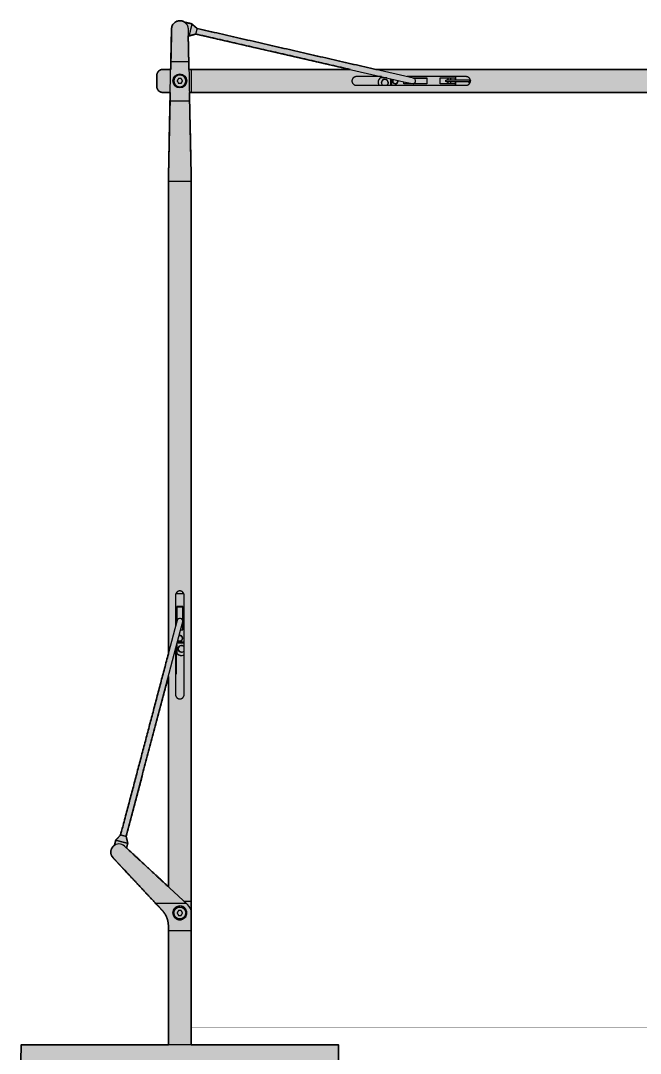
# Model space of a CAD drawing. Header units: millimetres. Extents: x -80 to 726, y 66 to 883.
# Drawn here: x 77 to 401, y 343 to 883 of the extents above; entities that cross this region are included whole.
import ezdxf

# ---------------------------------------------------------------- set-up
doc = ezdxf.new("R2010")
doc.units = ezdxf.units.MM
doc.layers.add('Blocks', color=7, linetype='Continuous')
doc.layers.add('Blocks$Fill', color=7, linetype='Continuous', true_color=0xffffff)
doc.layers.add('Blocks$Inner', color=7, linetype='Continuous', lineweight=25, true_color=0x007f00)
doc.layers.add('Blocks$Outline', color=7, linetype='Continuous', lineweight=35, true_color=0xff3f3f)

# ---------------------------------------------------------------- blocks, each defined once
blk = doc.blocks.new('Kelvin LED Table Lamp Side')
at = {"layer": 'Blocks$Fill'}
h = blk.add_hatch(color=256, dxfattribs=at)
h.paths.add_polyline_path([(242.76, 554.99), (242.69, 555.03), (242.62, 555.08), (242.55, 555.13), (242.47, 555.17), (242.4, 555.21), (242.32, 555.25), (242.25, 555.29), (242.17, 555.33), (242.09, 555.37), (242.02, 555.4), (241.94, 555.43), (241.86, 555.46), (241.78, 555.49), (241.71, 555.52), (241.63, 555.55), (241.55, 555.57), (241.47, 555.59), (241.39, 555.61), (241.31, 555.63), (241.24, 555.65), (241.16, 555.67), (241.08, 555.68), (241, 555.7), (240.92, 555.71), (240.84, 555.72), (240.77, 555.73), (240.69, 555.74), (240.61, 555.74), (240.54, 555.75), (240.46, 555.75), (240.39, 555.75), (240.31, 555.75), (240.22, 555.75), (240.12, 555.75), (240.03, 555.74), (239.93, 555.74), (239.83, 555.73), (239.73, 555.71), (239.64, 555.7), (239.54, 555.68), (239.44, 555.66), (239.34, 555.64), (239.24, 555.62), (239.14, 555.59), (239.04, 555.56), (238.94, 555.53), (238.85, 555.49), (238.75, 555.46), (238.65, 555.42), (238.55, 555.38), (238.46, 555.33), (238.36, 555.28), (238.26, 555.23), (238.17, 555.18), (238.08, 555.13), (237.99, 555.07), (237.9, 555.01), (237.81, 554.95), (237.72, 554.88), (237.63, 554.82), (237.55, 554.75), (237.46, 554.67), (237.38, 554.6), (237.3, 554.53), (237.23, 554.45), (237.15, 554.37), (237.08, 554.29), (237.01, 554.2), (236.94, 554.12), (236.87, 554.03), (236.81, 553.94), (236.75, 553.85), (236.69, 553.76), (236.63, 553.67), (236.57, 553.58), (236.52, 553.49), (236.47, 553.39), (236.43, 553.29), (236.38, 553.2), (236.34, 553.1), (236.3, 553), (236.26, 552.91), (236.23, 552.81), (236.2, 552.71), (236.17, 552.61), (236.14, 552.51), (236.12, 552.41), (236.1, 552.32), (236.08, 552.22), (236.06, 552.12), (236.05, 552.02), (236.04, 551.93), (236.03, 551.83), (236.02, 551.73), (236.02, 551.64), (236.01, 551.54), (235.64, 534.28), (235.56, 530.21), (231.29, 530.21), (231.22, 530.21), (231.15, 530.21), (231.08, 530.21), (231.02, 530.2), (230.95, 530.19), (230.88, 530.19), (230.81, 530.18), (230.74, 530.16), (230.67, 530.15), (230.6, 530.13), (230.53, 530.12), (230.46, 530.1), (230.39, 530.08), (230.32, 530.06), (230.26, 530.03), (230.19, 530), (230.12, 529.98), (230.05, 529.95), (229.98, 529.91), (229.91, 529.88), (229.85, 529.85), (229.78, 529.81), (229.72, 529.77), (229.65, 529.73), (229.59, 529.69), (229.53, 529.64), (229.46, 529.6), (229.4, 529.55), (229.34, 529.5), (229.29, 529.45), (229.23, 529.4), (229.17, 529.34), (229.12, 529.29), (229.07, 529.23), (229.02, 529.17), (228.97, 529.12), (228.92, 529.06), (228.87, 528.99), (228.83, 528.93), (228.78, 528.87), (228.74, 528.8), (228.7, 528.74), (228.67, 528.67), (228.63, 528.61), (228.59, 528.54), (228.56, 528.47), (228.53, 528.4), (228.5, 528.34), (228.48, 528.27), (228.45, 528.2), (228.43, 528.13), (228.41, 528.06), (228.39, 527.99), (228.37, 527.92), (228.35, 527.85), (228.34, 527.78), (228.33, 527.71), (228.32, 527.64), (228.31, 527.58), (228.3, 527.51), (228.29, 527.44), (228.29, 527.37), (228.29, 527.31), (228.29, 527.24), (228.26, 524.21), (228.29, 521.19), (228.29, 521.13), (228.29, 521.07), (228.29, 521), (228.3, 520.94), (228.3, 520.88), (228.31, 520.82), (228.32, 520.76), (228.33, 520.7), (228.34, 520.63), (228.35, 520.57), (228.37, 520.51), (228.39, 520.45), (228.4, 520.38), (228.42, 520.32), (228.44, 520.26), (228.46, 520.2), (228.49, 520.13), (228.51, 520.07), (228.54, 520.01), (228.56, 519.95), (228.59, 519.89), (228.62, 519.83), (228.65, 519.77), (228.69, 519.71), (228.72, 519.66), (228.76, 519.6), (228.79, 519.54), (228.83, 519.49), (228.87, 519.43), (228.91, 519.38), (228.96, 519.32), (229, 519.27), (229.04, 519.22), (229.09, 519.17), (229.14, 519.12), (229.18, 519.07), (229.23, 519.02), (229.28, 518.98), (229.33, 518.93), (229.39, 518.89), (229.44, 518.85), (229.49, 518.81), (229.55, 518.77), (229.6, 518.73), (229.66, 518.69), (229.71, 518.66), (229.77, 518.62), (229.83, 518.59), (229.88, 518.56), (229.94, 518.53), (230, 518.5), (230.06, 518.47), (230.12, 518.45), (230.18, 518.42), (230.24, 518.4), (230.3, 518.38), (230.36, 518.36), (230.42, 518.34), (230.48, 518.32), (230.54, 518.31), (230.6, 518.29), (230.66, 518.28), (230.72, 518.27), (230.78, 518.26), (230.84, 518.25), (230.9, 518.24), (230.97, 518.23), (231.03, 518.22), (231.09, 518.22), (231.16, 518.22), (231.22, 518.21), (231.29, 518.21), (235.3, 518.21), (234.77, 493.41), (234.55, 483.03), (234.31, 471.75), (234.31, 471.75), (234.31, 224.33), (209.34, 129.6), (207.14, 127.23), (207.09, 127.16), (207.03, 127.09), (207.01, 127.06), (206.98, 127.03), (206.96, 127), (206.94, 126.97), (206.92, 126.94), (206.9, 126.91), (206.88, 126.88), (206.87, 126.84), (206.85, 126.81), (206.83, 126.77), (206.81, 126.74), (206.79, 126.7), (206.78, 126.67), (206.76, 126.63), (206.75, 126.59), (206.73, 126.56), (206.72, 126.51), (206.7, 126.46), (206.69, 126.42), (206.67, 126.37), (206.07, 124.07), (205.98, 124.01), (205.9, 123.95), (205.82, 123.89), (205.74, 123.83), (205.67, 123.76), (205.59, 123.7), (205.52, 123.63), (205.45, 123.56), (205.39, 123.5), (205.32, 123.43), (205.26, 123.36), (205.2, 123.29), (205.15, 123.22), (205.09, 123.15), (205.04, 123.08), (204.98, 123), (204.93, 122.93), (204.88, 122.85), (204.83, 122.77), (204.78, 122.69), (204.73, 122.61), (204.69, 122.53), (204.64, 122.44), (204.6, 122.35), (204.56, 122.27), (204.52, 122.18), (204.49, 122.08), (204.45, 121.99), (204.42, 121.9), (204.39, 121.81), (204.36, 121.71), (204.33, 121.61), (204.31, 121.52), (204.29, 121.42), (204.27, 121.32), (204.25, 121.22), (204.23, 121.12), (204.22, 121.02), (204.21, 120.92), (204.2, 120.82), (204.2, 120.72), (204.19, 120.61), (204.19, 120.51), (204.19, 120.41), (204.2, 120.31), (204.2, 120.21), (204.21, 120.1), (204.22, 120), (204.24, 119.9), (204.25, 119.8), (204.27, 119.7), (204.29, 119.6), (204.31, 119.5), (204.34, 119.41), (204.37, 119.31), (204.39, 119.21), (204.43, 119.12), (204.46, 119.02), (204.5, 118.93), (204.53, 118.84), (204.57, 118.75), (204.61, 118.66), (204.66, 118.57), (204.7, 118.49), (204.75, 118.4), (204.8, 118.32), (204.85, 118.24), (204.9, 118.16), (204.95, 118.08), (205, 118.01), (205.06, 117.93), (205.11, 117.86), (205.17, 117.79), (205.23, 117.72), (205.29, 117.65), (205.35, 117.58), (227.68, 93.7), (228.05, 93.3), (231.08, 90.07), (231.26, 89.86), (231.45, 89.65), (231.62, 89.44), (231.8, 89.22), (231.97, 89), (232.13, 88.77), (232.29, 88.54), (232.44, 88.3), (232.59, 88.06), (232.74, 87.82), (232.87, 87.57), (233.01, 87.31), (233.13, 87.06), (233.25, 86.8), (233.37, 86.54), (233.47, 86.28), (233.58, 86.01), (233.67, 85.74), (233.76, 85.47), (233.84, 85.2), (233.92, 84.92), (233.99, 84.65), (234.05, 84.37), (234.1, 84.09), (234.15, 83.81), (234.2, 83.54), (234.23, 83.26), (234.26, 82.98), (234.28, 82.7), (234.3, 82.42), (234.31, 82.15), (234.31, 81.87), (234.31, 80.49), (234.31, 19.7), (157.31, 19.7), (157.03, 2.7), (157.07, 2.7), (160.31, 2.7), (160.31, 0.5), (160.31, 0), (168.31, 0), (320.31, 0), (320.31, 0.5), (320.3, 2.7), (320.61, 2.7), (323.58, 2.7), (323.31, 19.7), (246.31, 19.7), (246.31, 41.07), (246.31, 79.43), (246.31, 88.68), (246.31, 88.76), (246.31, 94.75), (246.31, 471.75), (246.07, 483.03), (245.85, 493.41), (245.32, 518.21), (661.44, 518.21), (661.52, 518.21), (671.32, 518.21), (671.39, 518.21), (671.42, 518.21), (672.73, 518.2), (674.05, 518.16), (675.37, 518.09), (676.68, 518), (679.31, 517.75), (683.42, 517.25), (683.56, 517.23), (683.7, 517.21), (683.83, 517.18), (683.97, 517.15), (684.03, 517.14), (684.09, 517.12), (684.15, 517.1), (684.22, 517.08), (684.26, 517.07), (684.29, 517.06), (684.31, 517.05), (684.33, 517.04), (684.34, 517.04), (684.36, 517.03), (684.37, 517.02), (684.38, 517.02), (684.39, 517.02), (684.39, 517.01), (684.4, 517.01), (684.4, 517.01), (684.41, 517), (684.41, 517), (684.41, 517), (684.41, 517), (684.41, 517), (684.41, 517), (684.42, 516.99), (684.42, 516.99), (684.42, 516.99), (684.42, 516.99), (684.42, 516.99), (684.42, 516.99), (684.42, 516.99), (684.42, 516.99), (684.42, 516.99), (684.42, 516.99), (684.42, 516.99), (684.42, 516.98), (684.42, 516.98), (684.42, 516.98), (684.42, 516.98), (684.43, 516.98), (684.43, 516.98), (684.43, 516.98), (684.43, 516.98), (684.43, 516.98), (684.43, 516.98), (684.43, 516.98), (684.43, 516.98), (684.43, 516.98), (684.43, 516.98), (684.43, 516.98), (684.43, 516.98), (684.43, 516.98), (684.43, 516.98), (684.43, 516.98), (684.43, 516.98), (684.43, 516.98), (684.43, 516.98), (684.43, 516.98), (684.43, 516.9), (687.41, 516.45), (690.41, 516.07), (691.91, 515.92), (693.41, 515.82), (694.91, 515.75), (696.42, 515.73), (697.89, 515.73), (697.91, 517.21), (698.27, 517.21), (698.27, 515.72), (699.77, 515.72), (705.12, 515.71), (795.27, 515.71), (805.37, 515.71), (805.33, 522.29), (805.26, 528.87), (805.25, 529.02), (805.18, 529.16), (805.08, 529.26), (804.95, 529.34), (804.72, 529.43), (802.64, 530.2), (801.83, 530.47), (800.25, 530.96), (799.43, 531.17), (797.84, 531.55), (796.67, 531.77), (795.85, 531.92), (795.02, 532.05), (793.01, 532.3), (792.18, 532.37), (788.16, 532.63), (787.77, 532.64), (787.32, 532.66), (774.48, 532.83), (715.27, 532.71), (699.77, 532.71), (698.27, 532.71), (698.27, 531.21), (697.91, 531.21), (697.89, 532.7), (696.42, 532.7), (694.91, 532.68), (693.41, 532.61), (691.91, 532.5), (690.41, 532.36), (687.41, 531.98), (684.43, 531.53), (684.43, 531.45), (684.43, 531.45), (684.43, 531.45), (684.43, 531.45), (684.43, 531.45), (684.43, 531.45), (684.43, 531.45), (684.43, 531.45), (684.43, 531.45), (684.43, 531.45), (684.43, 531.45), (684.43, 531.45), (684.43, 531.45), (684.43, 531.45), (684.43, 531.45), (684.43, 531.45), (684.43, 531.45), (684.43, 531.45), (684.43, 531.44), (684.43, 531.44), (684.42, 531.44), (684.42, 531.44), (684.42, 531.44), (684.42, 531.44), (684.42, 531.44), (684.42, 531.44), (684.42, 531.44), (684.42, 531.44), (684.42, 531.44), (684.42, 531.44), (684.42, 531.44), (684.42, 531.44), (684.42, 531.44), (684.42, 531.43), (684.42, 531.43), (684.41, 531.43), (684.41, 531.43), (684.41, 531.43), (684.41, 531.43), (684.41, 531.43), (684.41, 531.42), (684.4, 531.42), (684.4, 531.42), (684.39, 531.41), (684.39, 531.41), (684.38, 531.41), (684.37, 531.4), (684.36, 531.4), (684.34, 531.39), (684.33, 531.38), (684.31, 531.37), (684.29, 531.37), (684.26, 531.36), (684.22, 531.34), (684.15, 531.32), (684.09, 531.3), (684.03, 531.29), (683.97, 531.27), (683.83, 531.24), (683.7, 531.22), (683.56, 531.19), (683.42, 531.18), (681.93, 530.98), (679.31, 530.68), (676.68, 530.43), (675.37, 530.34), (674.05, 530.27), (672.73, 530.23), (671.42, 530.21), (671.39, 530.21), (671.32, 530.21), (661.52, 530.21), (661.44, 530.21), (646.42, 530.21), (342.92, 530.21), (249.42, 551.66), (248.2, 552.71), (246.97, 553.78), (246.93, 553.82), (246.88, 553.85), (246.83, 553.89), (246.78, 553.92), (246.73, 553.96), (246.68, 553.99), (246.63, 554.02), (246.58, 554.04), (246.51, 554.08), (246.44, 554.11), (246.4, 554.13), (246.36, 554.14), (246.32, 554.15), (246.29, 554.17), (246.24, 554.18), (246.19, 554.2), (246.15, 554.21), (246.1, 554.22)], flags=0)
h.paths.add_polyline_path([(245.07, 530.21), (244.69, 547.88), (244.73, 547.87), (244.76, 547.86), (244.84, 547.85), (244.88, 547.84), (244.92, 547.84), (244.96, 547.84), (245, 547.83), (245.04, 547.83), (245.08, 547.83), (245.12, 547.83), (245.16, 547.83), (245.21, 547.83), (245.27, 547.84), (245.33, 547.84), (245.39, 547.85), (245.45, 547.86), (245.51, 547.87), (245.56, 547.89), (245.62, 547.9), (248.75, 548.74), (329.5, 530.21), (246.36, 530.21)], flags=0)
h.paths.add_polyline_path([(212.24, 128.84), (234.31, 212.56), (234.31, 102.43), (212.43, 122.73), (212.96, 124.71), (212.97, 124.76), (212.98, 124.81), (212.99, 124.85), (213, 124.9), (213, 124.94), (213.01, 124.98), (213.01, 125.02), (213.02, 125.06), (213.02, 125.14), (213.03, 125.22), (213.02, 125.28), (213.02, 125.34), (213.02, 125.4), (213.01, 125.46), (213.01, 125.51), (213, 125.57), (212.99, 125.63), (212.97, 125.69)], flags=0)
at = {"layer": 'Blocks$Inner'}
for p, q in [((234.77, 493.41), (236.01, 551.54)), ((246.97, 553.78), (249.41, 551.64)), ((245.63, 547.91), (248.75, 548.77)), ((235.56, 530.21), (231.29, 530.21)), ((240.31, 534.28), (235.64, 534.28)), ((228.29, 527.24), (228.26, 524.21)), ((348.68, 525.81), (345.1, 525.81)), ((350.57, 525.38), (350.57, 521.96)), ((350.61, 525.37), (350.61, 521.96)), ((351.11, 525.26), (351.11, 521.96)), ((362.53, 525.71), (369.55, 525.71)), ((369.55, 525.71), (369.55, 522.71)), ((369.62, 525.79), (369.62, 522.64)), ((376.47, 522.64), (376.47, 525.79)), ((380.55, 525.71), (376.55, 525.71)), ((376.55, 522.71), (376.55, 525.71)), ((380.55, 525.71), (380.55, 524.71)), ((383.28, 524.71), (391.43, 524.71)), ((384.52, 524.71), (384.52, 525.74)), ((384.55, 526.46), (384.55, 524.71)), ((246.36, 518.21), (246.36, 524.23)), ((345.8, 523.31), (345.77, 523.31)), ((349.32, 523.31), (349.3, 523.31)), ((357.52, 522.64), (357.52, 523.78)), ((360.52, 523.1), (360.52, 522.69)), ((369.55, 522.71), (360.55, 522.71)), ((380.55, 522.71), (376.55, 522.71)), ((380.55, 523.72), (380.55, 522.71)), ((391.46, 523.72), (383.3, 523.72)), ((384.55, 523.71), (384.55, 521.96)), ((231.29, 518.21), (235.3, 518.21)), ((245.42, 513.6), (240.31, 513.58)), ((234.31, 471.75), (234.55, 483.03)), ((234.31, 224.33), (234.31, 471.75)), ((238.74, 255.91), (241.89, 255.91)), ((238.81, 255.98), (238.81, 256.68)), ((238.81, 255.98), (241.81, 255.98)), ((241.81, 256.68), (241.81, 255.98)), ((241.89, 249.06), (238.74, 249.06)), ((238.81, 248.98), (241.81, 248.98)), ((238.81, 241.39), (238.81, 248.98)), ((241.81, 248.98), (241.81, 241.77)), ((241.54, 239.96), (241.83, 239.96)), ((241.81, 239.98), (241.83, 239.96)), ((240.74, 236.96), (241.89, 236.96)), ((238.71, 229.25), (238.71, 224.53)), ((238.91, 230.01), (242.56, 230.01)), ((238.92, 230.05), (242.56, 230.05)), ((239.05, 230.55), (242.56, 230.55)), ((241.21, 228.76), (241.21, 228.73)), ((241.21, 225.23), (241.21, 225.2)), ((234.31, 102.43), (234.31, 212.56)), ((212.97, 125.69), (212.2, 128.85)), ((212.96, 124.71), (212.43, 122.73)), ((244.39, 93.08), (211.42, 123.67)), ((205.35, 117.58), (228.05, 93.3)), ((240.31, 93.7), (227.68, 93.7)), ((240.31, 92.3), (240.31, 92.35)), ((234.31, 81.87), (234.31, 80.49)), ((240.31, 85.06), (240.31, 85.1)), ((246.31, 79.43), (240.31, 79.41))]:
    blk.add_line(p, q, dxfattribs=at)
for points in [[(248.75, 548.74), (248.76, 548.77), (248.79, 548.93), (248.8, 548.96), (248.81, 549), (248.82, 549.04), (248.82, 549.07), (248.83, 549.09), (248.83, 549.11), (248.84, 549.13), (248.84, 549.15), (248.85, 549.18), (248.85, 549.2), (248.86, 549.22), (248.86, 549.25), (248.87, 549.27), (248.88, 549.32), (248.89, 549.37), (248.91, 549.43), (248.92, 549.48), (248.93, 549.54), (248.94, 549.6), (248.96, 549.65), (248.99, 549.78), (248.99, 549.8), (249, 549.84), (249.01, 549.86), (249.02, 549.9), (249.02, 549.92), (249.03, 549.96), (249.04, 550.02), (249.06, 550.08), (249.11, 550.32), (249.13, 550.38), (249.14, 550.44), (249.15, 550.48), (249.15, 550.5), (249.16, 550.54), (249.17, 550.56), (249.18, 550.6), (249.18, 550.62), (249.21, 550.75), (249.22, 550.81), (249.24, 550.86), (249.25, 550.92), (249.26, 550.97), (249.27, 551.03), (249.29, 551.08), (249.3, 551.13), (249.3, 551.15), (249.31, 551.18), (249.31, 551.2), (249.32, 551.22), (249.32, 551.25), (249.33, 551.27), (249.33, 551.29), (249.34, 551.31), (249.34, 551.33), (249.35, 551.36), (249.36, 551.4), (249.37, 551.44), (249.37, 551.47), (249.38, 551.51), (249.42, 551.66)], [(362.48, 525.73), (358.1, 526.73), (249.42, 551.66)], [(245.62, 547.9), (248.75, 548.74), (357.43, 523.81), (361.81, 522.8)], [(244.98, 534.28), (245.42, 513.6), (245.85, 493.41), (246.07, 483.03)], [(342.92, 530.21), (646.42, 530.21), (661.44, 530.21)], [(360.52, 522.69), (360.55, 522.71), (360.55, 523.09)], [(661.44, 518.21), (646.42, 518.21), (246.36, 518.21)], [(238.91, 241.77), (237.76, 237.42), (209.34, 129.6)], [(212.24, 128.84), (240.66, 236.66), (241.81, 241.01)], [(241.81, 241), (241.81, 239.98), (241.54, 239.98)], [(238.06, 213.79), (238.51, 213.79), (238.51, 228.49)], [(207.15, 127.23), (209.37, 129.59), (209.34, 129.6)], [(209.38, 129.59), (209.53, 129.55), (209.56, 129.55), (209.59, 129.54), (209.63, 129.53), (209.66, 129.52), (209.68, 129.51), (209.7, 129.51), (209.73, 129.5), (209.75, 129.5), (209.77, 129.49), (209.79, 129.48), (209.82, 129.48), (209.84, 129.47), (209.86, 129.47), (209.91, 129.45), (209.96, 129.44), (210.02, 129.42), (210.07, 129.41), (210.13, 129.4), (210.19, 129.38), (210.24, 129.37), (210.37, 129.33), (210.39, 129.33), (210.43, 129.32), (210.45, 129.31), (210.49, 129.3), (210.51, 129.29), (210.55, 129.28), (210.6, 129.27), (210.67, 129.25), (210.91, 129.19), (210.97, 129.17), (211.02, 129.16), (211.06, 129.15), (211.08, 129.14), (211.12, 129.13), (211.14, 129.13), (211.18, 129.12), (211.2, 129.11), (211.33, 129.08), (211.39, 129.06), (211.44, 129.05), (211.5, 129.03), (211.55, 129.02), (211.61, 129.01), (211.66, 128.99), (211.71, 128.98), (211.73, 128.97), (211.76, 128.97), (211.78, 128.96), (211.8, 128.95), (211.82, 128.95), (211.85, 128.94), (211.87, 128.94), (211.89, 128.93), (211.91, 128.93), (211.94, 128.92), (211.98, 128.91), (212.01, 128.9), (212.04, 128.89), (212.08, 128.88), (212.23, 128.84), (212.97, 125.69)], [(246.31, 19.7), (246.31, 28.91), (246.31, 29.34), (246.31, 29.78), (246.31, 30.22), (246.31, 30.65), (246.31, 31.09), (246.31, 31.52), (246.31, 31.96), (246.31, 32.4), (246.31, 32.62), (246.31, 34.36), (246.31, 35.88), (246.31, 39.99), (246.31, 41.07), (246.31, 88.68)], [(234.31, 79.43), (234.31, 45.39), (234.31, 41.07), (234.31, 39.78), (234.31, 38.05), (234.31, 37.62), (234.31, 37.18), (234.31, 36.75), (234.31, 36.31), (234.31, 34.14), (234.31, 32.4), (234.31, 31.96), (234.31, 31.52), (234.31, 31.09), (234.31, 30.65), (234.31, 30.22), (234.31, 19.7)], [(323.58, 2.7), (323.31, 19.7), (167.31, 19.7), (157.31, 19.7), (157.03, 2.7)]]:
    blk.add_lwpolyline(points, dxfattribs=at)
for centre, radius in [((240.31, 524.21), 3.6), ((240.31, 88.7), 3.1)]:
    blk.add_circle(centre, radius, dxfattribs=at)
at = {"layer": 'Blocks$Inner', "extrusion": (0, 0, -1)}
for centre, radius, start, end in [((-240.31, 551.45), 4.3, 1.225, 89.9962), ((-245.66, 552.26), 2.01, 108.2861, 130.787), ((-347.55, 523.31), 1.78, 360, 180), ((-391.44, 523.32), 1.39, 89.4864, 97.3145), ((-347.55, 523.31), 1.75, 180, 230.4823), ((-357.52, 694.79), 172.15, 269.9758, 270), ((-381.96, 560.86), 38.17, 269.8741, 272.1259), ((-241.21, 226.98), 1.78, 270, 90), ((-241.21, 226.98), 1.75, 90, 140.4823), ((-208.63, 125.85), 2.02, 29.343, 37.7084), ((-208.99, 125.58), 2.47, 37.6422, 41.8887), ((-211.02, 125.23), 2.01, 166.9047, 189.4056), ((-240.31, 88.7), 3.6, 270, 90)]:
    blk.add_arc(centre, radius, start, end, dxfattribs=at)
at = {"layer": 'Blocks$Inner'}
for centre, radius, start, end in [((245.65, 552.25), 2.02, 54.1421, 62.5076), ((245.66, 552.27), 2, 48.7559, 54.2083), ((245.1, 549.84), 2.01, 262.445, 284.9459), ((245.1, 549.85), 2.02, 271.654, 280.2692), ((245.1, 549.83), 2, 280.2071, 285.3903), ((231.29, 527.21), 3, 90.003, 179.497), ((240.31, 524.21), 3.5, 0, 180), ((347.55, 523.31), 3.5, 134.4153, 202.6881), ((347.55, 523.31), 3.47, 133.9728, 202.8688), ((347.55, 523.31), 1.75, 0, 180), ((353.05, 524.21), 1.5, 151.3521, 331.3521), ((353.05, 524.21), 1.36, 151.3521, 331.3521), ((353.05, 524.21), 1.5, 144.1874, 151.3521), ((353.05, 524.21), 1.36, 141.6515, 151.3521), ((353.05, 524.21), 1.36, 331.3521, 12.5073), ((353.05, 524.21), 1.5, 331.3521, 9.9715), ((362.15, 524.26), 1.5, 257.0794, 77.0794), ((381.96, 487.56), 38.17, 89.8741, 92.1259), ((231.29, 521.21), 3, 180.5032, 260.2062), ((240.31, 524.21), 3.5, 180, 0), ((347.55, 523.31), 1.78, 180, 229.4692), ((347.55, 523.31), 1.75, 180, 230.4823), ((347.55, 523.31), 1.78, 310.5308, 0), ((381.24, 4409.1), 3885.38, 269.98394, 269.98971), ((390.94, 520.09), 3.66, 81.2678, 82.0961), ((231.29, 521.21), 3, 260.2176, 270.0023), ((240.36, 241.39), 1.5, 345.2289, 165.2289), ((240.31, 232.48), 1.36, 328.1689, 107.3606), ((240.31, 232.48), 1.5, 328.1689, 104.0352), ((69.74, 236.96), 172.15, 360, 0.0242), ((240.31, 232.48), 1.5, 226.4226, 328.1689), ((240.31, 232.48), 1.36, 223.0972, 328.1689), ((241.21, 226.98), 1.75, 90, 270), ((241.21, 226.98), 1.78, 40.5308, 90), ((241.21, 226.98), 3.47, 223.9728, 292.8688), ((241.21, 226.98), 3.5, 224.4153, 292.6881), ((241.21, 226.98), 1.75, 270, 320.4823), ((241.21, 226.98), 1.78, 270, 319.4692), ((208.49, 120.52), 4.3, 47.1517, 134.9965), ((208.62, 125.86), 2.01, 137.3624, 159.8633), ((212.95, 125.68), 0.027, 34.4947, 21.2579), ((210.51, 125.16), 2.52, 8.3565, 12.3186), ((211, 125.23), 2.02, 359.8034, 8.4187), ((208.49, 120.52), 4.3, 139.8763, 223.0709), ((208.49, 120.52), 4.3, 135.0007, 139.8729), ((240.31, 88.7), 3.5, 0, 180), ((240.31, 88.7), 3.6, 270, 90), ((240.31, 88.68), 6, 0.0003, 47.1478), ((240.31, 88.7), 3.5, 180, 360), ((240.31, 88.71), 3.64, 270.0305, 317.7019)]:
    blk.add_arc(centre, radius, start, end, dxfattribs=at)
for points, weights, degree in [([(240.31, 555.75), (241.67, 555.75), (243.01, 555.24), (244.05, 554.23), (244.58, 552.9), (244.61, 551.54)], [1, 0.885859244376, 0.828788866565, 0.828788866565, 0.885859244376, 1], 5), ([(246.1, 554.22), (246.35, 554.16), (246.58, 554.04)], [1, 0.991763264009, 1], 2), ([(244.69, 547.88), (244.78, 547.86), (244.87, 547.84), (244.97, 547.83), (245.06, 547.83), (245.16, 547.83)], [1, 0.997257765578, 0.995886648367, 0.995886648367, 0.997257765578, 1], 5), ([(379.88, 524.71), (380.15, 524.71), (380.36, 524.71)], [1, 0.999996902271, 1], 2), ([(380.55, 524.71), (380.34, 524.71), (380.13, 524.71)], [1, 0.999999999941, 1], 2), ([(380.36, 524.71), (380.61, 524.71), (380.87, 524.71)], [1, 0.999998929181, 1], 2), ([(380.87, 524.71), (381.03, 524.71), (381.2, 524.71)], [1, 0.999999680913, 1], 2), ([(381.2, 524.71), (381.45, 524.71), (381.7, 524.71)], [1, 0.999999996661, 1], 2), ([(381.7, 524.71), (382.49, 524.71), (383.28, 524.71)], [1, 0.999999077985, 1], 2), ([(380.07, 523.72), (380.01, 523.72), (379.94, 523.72)], [1, 0.999996671759, 1], 2), ([(380.42, 523.72), (380.25, 523.72), (380.07, 523.72)], [1, 0.999999883011, 1], 2), ([(380.97, 523.72), (380.7, 523.72), (380.42, 523.72)], [1, 0.999999060411, 1], 2), ([(381.79, 523.72), (381.38, 523.72), (380.97, 523.72)], [1, 0.999999560256, 1], 2), ([(391.61, 523.66), (391.59, 523.67), (391.58, 523.69), (391.5, 523.71)], [1, 0.983267140643, 0.983267140643, 1], 3), ([(206.67, 126.37), (206.74, 126.62), (206.87, 126.84)], [1, 0.991763264009, 1], 2), ([(213.02, 125.22), (213.02, 125.12), (213.02, 125.01), (213, 124.91), (212.98, 124.81), (212.96, 124.71)], [1, 0.996705305596, 0.995057958394, 0.995057958393, 0.996705305596, 1], 5), ([(231.08, 90.07), (232.32, 88.74), (233.3, 87.2), (233.97, 85.48), (234.31, 83.68), (234.31, 81.87)], [1, 0.972074134873, 0.95811120231, 0.95811120231, 0.972074134873, 1], 5)]:
    blk.add_rational_spline(points, weights, degree=degree, dxfattribs=at)
for points, degree in [([(242.76, 554.99), (244.43, 554.6), (246.1, 554.22)], 2), ([(244.61, 551.54), (244.68, 548.09), (244.76, 544.64), (244.83, 541.19), (244.9, 537.74), (244.98, 534.28)], 5), ([(246.58, 554.04), (246.29, 552.8), (246.01, 551.56), (245.72, 550.32), (245.44, 549.08), (245.16, 547.83)], 5), ([(249.42, 551.66), (248.2, 552.72), (246.98, 553.77)], 2), ([(244.98, 534.28), (244.04, 534.28), (243.11, 534.28), (242.18, 534.28), (241.24, 534.28), (240.31, 534.28)], 5), ([(245.07, 530.21), (245.31, 530.21), (245.56, 530.21), (245.81, 530.21), (246.06, 530.21), (246.36, 530.21)], 5), ([(246.36, 524.23), (246.36, 527.22), (246.36, 530.21)], 2), ([(246.36, 530.21), (287.93, 530.21), (329.5, 530.21)], 2), ([(239.59, 525.46), (239.23, 524.84), (238.87, 524.21)], 2), ([(241.03, 525.46), (240.31, 525.46), (239.59, 525.46)], 2), ([(241.75, 524.21), (241.39, 524.84), (241.03, 525.46)], 2), ([(345.85, 526.46), (339.23, 526.46), (332.61, 526.46)], 2), ([(390.11, 526.46), (374.69, 526.46), (359.26, 526.46)], 2), ([(362.21, 525.79), (365.92, 525.79), (369.62, 525.79)], 2), ([(369.55, 525.71), (369.58, 525.75), (369.62, 525.79)], 2), ([(376.55, 525.71), (376.53, 525.73), (376.52, 525.74), (376.5, 525.76), (376.49, 525.77), (376.47, 525.79)], 5), ([(376.47, 525.79), (378.07, 525.79), (379.67, 525.79), (381.27, 525.79), (382.87, 525.79), (384.47, 525.79)], 5), ([(384.52, 525.74), (383.28, 525.74), (382.05, 525.74)], 2), ([(382.05, 524.71), (382.05, 525.22), (382.05, 525.74)], 2), ([(384.47, 526.46), (384.47, 526.29), (384.47, 526.13), (384.47, 525.96), (384.47, 525.79)], 4), ([(384.47, 525.79), (384.48, 525.78), (384.5, 525.76), (384.51, 525.75), (384.52, 525.74)], 4), ([(228.26, 524.21), (228.26, 523.61), (228.27, 523), (228.27, 522.4), (228.28, 521.79), (228.29, 521.19)], 5), ([(238.87, 524.21), (239.23, 523.59), (239.59, 522.96)], 2), ([(239.59, 522.96), (240.31, 522.96), (241.03, 522.96)], 2), ([(241.03, 522.96), (241.39, 523.59), (241.75, 524.21)], 2), ([(332.61, 521.96), (361.36, 521.96), (390.11, 521.96)], 2), ([(369.62, 522.64), (363.61, 522.64), (357.6, 522.64)], 2), ([(360.52, 522.69), (360.51, 522.68), (360.22, 522.66), (359.65, 522.65), (358.9, 522.64), (358.1, 522.64)], 5), ([(369.55, 522.71), (369.58, 522.68), (369.62, 522.64)], 2), ([(376.55, 522.71), (376.53, 522.7), (376.52, 522.68), (376.5, 522.67), (376.49, 522.65), (376.47, 522.64)], 5), ([(384.47, 522.64), (382.87, 522.64), (381.27, 522.64), (379.67, 522.64), (378.07, 522.64), (376.47, 522.64)], 5), ([(382.05, 522.69), (382.05, 523.2), (382.05, 523.72)], 2), ([(384.52, 522.69), (383.28, 522.69), (382.05, 522.69)], 2), ([(384.47, 522.64), (384.48, 522.65), (384.5, 522.66), (384.51, 522.67), (384.52, 522.69)], 4), ([(384.47, 521.96), (384.47, 522.13), (384.47, 522.3), (384.47, 522.47), (384.47, 522.64)], 4), ([(384.52, 522.69), (384.52, 523.2), (384.52, 523.71)], 2), ([(240.31, 513.58), (239.29, 513.58), (238.27, 513.59), (237.25, 513.59), (236.23, 513.6), (235.2, 513.6)], 5), ([(246.36, 518.21), (246.11, 518.21), (245.92, 518.21), (245.72, 518.21), (245.52, 518.21), (245.32, 518.21)], 5), ([(234.55, 483.03), (234.63, 486.49), (234.7, 489.95), (234.77, 493.41)], 3), ([(246.07, 483.03), (246.19, 477.44), (246.31, 471.75)], 2), ([(234.31, 471.75), (240.31, 471.75), (246.31, 471.75)], 2), ([(246.31, 471.75), (246.31, 283.25), (246.31, 94.75)], 2), ([(238.06, 255), (238.06, 246.78), (238.06, 238.55)], 2), ([(238.74, 256.61), (238.74, 256.47), (238.74, 256.33), (238.74, 256.19), (238.74, 256.05), (238.74, 255.91)], 5), ([(238.74, 255.91), (238.75, 255.92), (238.77, 255.94), (238.78, 255.95), (238.8, 255.97), (238.81, 255.98)], 5), ([(241.81, 255.98), (241.83, 255.97), (241.84, 255.95), (241.86, 255.94), (241.87, 255.92), (241.89, 255.91)], 5), ([(241.89, 255.91), (241.89, 256.05), (241.89, 256.19), (241.89, 256.33), (241.89, 256.47), (241.89, 256.61)], 5), ([(242.56, 203), (242.56, 229), (242.56, 255)], 2), ([(238.74, 249.06), (238.74, 245.08), (238.74, 241.11)], 2), ([(238.81, 248.98), (238.77, 249.02), (238.74, 249.06)], 2), ([(241.81, 248.98), (241.85, 249.02), (241.89, 249.06)], 2), ([(241.89, 237.03), (241.89, 243.04), (241.89, 249.06)], 2), ([(241.83, 239.96), (241.85, 239.94), (241.86, 239.65), (241.87, 239.08), (241.88, 238.34), (241.88, 237.54)], 5), ([(238.06, 226.78), (238.06, 214.89), (238.06, 203)], 2), ([(206.07, 124.07), (206.37, 125.22), (206.67, 126.37)], 2), ([(206.87, 126.84), (208.1, 126.52), (209.33, 126.19), (210.56, 125.87), (211.79, 125.54), (213.02, 125.22)], 5), ([(209.34, 129.6), (208.24, 128.42), (207.14, 127.23)], 2), ([(228.05, 93.3), (228.66, 92.65), (229.26, 92.01), (229.87, 91.36), (230.47, 90.71), (231.08, 90.07)], 5), ([(243.72, 93.7), (243.04, 93.7), (242.36, 93.7), (241.68, 93.7), (240.99, 93.7), (240.31, 93.7)], 5), ([(246.31, 94.75), (244.45, 94.75), (242.59, 94.75)], 2), ([(246.31, 94.75), (246.31, 93.51), (246.31, 92.33), (246.31, 91.14), (246.31, 89.95), (246.31, 88.76)], 5), ([(239.59, 89.95), (239.23, 89.32), (238.87, 88.7)], 2), ([(238.87, 88.7), (239.23, 88.07), (239.59, 87.45)], 2), ([(241.03, 89.95), (240.31, 89.95), (239.59, 89.95)], 2), ([(239.59, 87.45), (240.31, 87.45), (241.03, 87.45)], 2), ([(241.75, 88.7), (241.39, 89.32), (241.03, 89.95)], 2), ([(241.03, 87.45), (241.39, 88.07), (241.75, 88.7)], 2), ([(234.31, 80.49), (234.31, 80.28), (234.31, 80.07), (234.31, 79.85), (234.31, 79.64), (234.31, 79.43)], 5), ([(240.31, 79.41), (239.11, 79.41), (237.91, 79.41), (236.71, 79.42), (235.51, 79.42), (234.31, 79.43)], 5)]:
    blk.add_open_spline(points, degree=degree, dxfattribs=at)
for points, weights, degree, knots in [([(237.21, 524.21), (237.21, 527.31), (240.31, 527.31), (243.41, 527.31), (243.41, 524.21), (243.41, 522.93), (242.5, 522.02), (241.6, 521.11), (240.31, 521.11), (239.03, 521.11), (238.12, 522.02), (237.21, 522.93), (237.21, 524.21)], [1, 0.707106807806, 1, 0.707106807806, 1, 0.923879525308, 1, 0.923879525308, 1, 0.923879525308, 1, 0.923879582939, 1], 2, [0, 0, 0, 4.869468, 4.869468, 9.738937, 9.738937, 12.173671, 12.173671, 14.608406, 14.608406, 17.04314, 17.04314, 19.477874, 19.477874, 19.477874]), ([(332.61, 526.46), (330.36, 526.46), (330.36, 524.21), (330.36, 521.96), (332.61, 521.96)], [1, 0.707106781187, 1, 0.707106781187, 1], 2, [4.141593, 4.141593, 4.141593, 7.675884, 7.675884, 11.210176, 11.210176, 11.210176]), ([(379.51, 523.95), (379.41, 524.12), (379.41, 524.32), (379.52, 524.48), (379.58, 524.57), (379.66, 524.64), (379.79, 524.69), (379.84, 524.7), (379.88, 524.71)], [1, 0.895638901871, 0.895638901871, 1, 1, 1, 1, 1, 1], 3, [4.683307, 4.683307, 4.683307, 4.683307, 5.245044, 5.245044, 5.245044, 6.079076, 6.079076, 6.359566, 6.359566, 6.359566, 6.359566]), ([(390.11, 521.96), (392.36, 521.96), (392.36, 524.21), (392.36, 526.46), (390.11, 526.46)], [1, 0.707106781187, 1, 0.707106781187, 1], 2, [12.210176, 12.210176, 12.210176, 15.744468, 15.744468, 19.27876, 19.27876, 19.27876]), ([(391.62, 524.7), (391.71, 524.69), (391.77, 524.67), (392.05, 524.6), (392.26, 524.4), (392.31, 524.35), (392.36, 524.3)], [1, 0.999042870692, 1, 0.968216421378, 1, 0.998243538533, 1], 2, [10.5163501, 10.5163501, 10.5163501, 10.6236155, 10.6236155, 11.1933827, 11.1933827, 11.3398665, 11.3398665, 11.3398665]), ([(383.3, 523.72), (382.91, 523.71), (382.53, 523.71), (382.16, 523.71), (381.79, 523.72)], [0.999999997814, 0.99999987514, 1, 0.99999954461, 1], 2, [0.814771, 0.814771, 0.814771, 1.586102, 1.586102, 2.325028, 2.325028, 2.325028]), ([(391.85, 522.78), (391.84, 522.85), (391.83, 522.91), (391.82, 522.98), (391.8, 523.14), (391.76, 523.34), (391.7, 523.49), (391.67, 523.55), (391.64, 523.61), (391.61, 523.66)], [1, 0.999921163174, 0.999921163174, 1, 1, 1, 1, 1, 1, 1], 3, [0, 0, 0, 0, 0.1970618, 0.1970618, 0.1970618, 0.7744652, 0.7744652, 0.7744652, 0.9895575, 0.9895575, 0.9895575, 0.9895575]), ([(242.56, 255), (242.56, 257.25), (240.31, 257.25), (238.06, 257.25), (238.06, 255)], [1, 0.707106781187, 1, 0.707106781187, 1], 2, [12.210176, 12.210176, 12.210176, 15.744468, 15.744468, 19.27876, 19.27876, 19.27876]), ([(238.06, 203), (238.06, 200.75), (240.31, 200.75), (242.56, 200.75), (242.56, 203)], [1, 0.707106781187, 1, 0.707106781187, 1], 2, [4.141593, 4.141593, 4.141593, 7.675884, 7.675884, 11.210176, 11.210176, 11.210176])]:
    blk.add_rational_spline(points, weights, degree=degree, knots=knots, dxfattribs=at)
for points, degree, knots in [([(379.94, 523.72), (379.92, 523.72), (379.88, 523.72), (379.8, 523.73), (379.66, 523.79), (379.56, 523.88), (379.51, 523.95)], 3, [4.17437, 4.17437, 4.17437, 4.17437, 4.2349196, 4.3047412, 4.4271429, 4.6833066, 4.6833066, 4.6833066, 4.6833066]), ([(391.58, 523.72), (391.57, 523.71), (391.55, 523.71), (391.54, 523.71), (391.53, 523.71), (391.51, 523.71), (391.51, 523.71), (391.5, 523.71), (391.5, 523.71)], 5, [-13.9562206, -13.9562206, -13.9562206, -13.9562206, -13.9562206, -13.9562206, -13.5517578, -13.5517578, -13.5517578, -13.3523223, -13.3523223, -13.3523223, -13.3523223, -13.3523223, -13.3523223]), ([(391.94, 523.59), (391.92, 523.6), (391.9, 523.63), (391.84, 523.68), (391.77, 523.72), (391.68, 523.74), (391.61, 523.73), (391.58, 523.72)], 3, [-14.360477, -14.360477, -14.360477, -14.360477, -14.2982806, -14.2429645, -14.1481386, -14.057062, -13.9562206, -13.9562206, -13.9562206, -13.9562206]), ([(392.12, 523.19), (392.1, 523.23), (392.09, 523.28), (392.07, 523.32), (392.04, 523.41), (392, 523.49), (391.98, 523.53), (391.96, 523.56), (391.94, 523.59)], 5, [-14.9589501, -14.9589501, -14.9589501, -14.9589501, -14.9589501, -14.9589501, -14.6635865, -14.6635865, -14.6635865, -14.360477, -14.360477, -14.360477, -14.360477, -14.360477, -14.360477]), ([(240.31, 92.35), (239.86, 92.35), (239.14, 92.21), (238.29, 91.77), (237.52, 91.13), (236.85, 90.12), (236.62, 88.93), (236.72, 87.97), (237, 87.07), (237.69, 86.03), (238.9, 85.24), (239.87, 85.06), (240.31, 85.06)], 3, [-1.126281, -1.126281, -1.126281, -1.126281, 0.21426, 1.051993, 1.722122, 3.206902, 4.609604, 5.294909, 6.088334, 7.410197, 8.995989, 10.317366, 10.317366, 10.317366, 10.317366]), ([(243.01, 86.25), (243.27, 86.54), (243.67, 87.16), (243.98, 88.22), (243.96, 89.27), (243.66, 90.25), (243.11, 91.1), (242.34, 91.79), (241.37, 92.24), (240.66, 92.35), (240.31, 92.35)], 3, [11.746901, 11.746901, 11.746901, 11.746901, 12.908882, 13.94213, 15.030969, 16.012765, 16.994819, 18.042197, 19.100448, 20.158912, 20.158912, 20.158912, 20.158912])]:
    blk.add_open_spline(points, degree=degree, knots=knots, dxfattribs=at)
at = {"layer": 'Blocks$Outline'}
for points in [[(234.31, 471.75), (234.31, 471.75), (234.31, 224.33)], [(234.31, 212.56), (234.31, 102.43)], [(234.31, 19.7), (167.31, 19.7), (157.31, 19.7), (157.03, 2.7)], [(323.58, 2.7), (323.31, 19.7), (246.31, 19.7)]]:
    blk.add_lwpolyline(points, dxfattribs=at)
for points, weights, degree, knots in [([(242.76, 554.99), (242.31, 555.3), (241.83, 555.53), (241.32, 555.68), (240.81, 555.75), (240.31, 555.75), (238.95, 555.75), (237.62, 555.24), (236.58, 554.23), (236.04, 552.9), (236.01, 551.54), (235.94, 548.09), (235.85, 543.83), (235.76, 539.56), (235.67, 535.29), (235.57, 531.03), (235.56, 530.21)], [0.863413775286, 0.872768436298, 0.891104389275, 0.918421634218, 0.954720171126, 1, 0.885859244376, 0.828788866565, 0.828788866565, 0.885859244376, 1, 1, 1, 1, 1, 1, 1], 5, [-45.374989, -45.374989, -45.374989, -45.374989, -45.374989, -45.374989, -42.731903, -42.731903, -42.731903, -42.731903, -42.731903, -42.065638, -42.065638, -42.065638, -42.065638, -42.065638, -40.339301, -39.932067, -39.932067, -39.932067, -39.932067, -39.932067, -39.932067]), ([(246.58, 554.04), (246.52, 554.07), (246.43, 554.12), (246.33, 554.15), (246.24, 554.19), (246.14, 554.21), (246.1, 554.22), (245.43, 554.37), (244.76, 554.53), (244.1, 554.68), (243.43, 554.83), (242.76, 554.99)], [0.999999799326, 0.997964855808, 0.995687765971, 0.995057983196, 0.996075507485, 0.998740338837, 1, 1, 1, 1, 1, 1], 5, [-3.936366, -3.936366, -3.936366, -3.936366, -3.936366, -3.936366, -3.618648, -3.42198, -3.42198, -3.42198, -3.42198, -3.42198, 0, 0, 0, 0, 0, 0]), ([(248.2, 552.71), (247.58, 553.24), (246.97, 553.78), (246.79, 553.94), (246.58, 554.04)], [1, 1, 1, 0.988528867366, 0.990753081433], 2, [3.7232443, 3.7232443, 3.7232443, 3.8851755, 3.8851755, 3.9323189, 3.9323189, 3.9323189]), ([(244.84, 547.85), (245, 547.83), (245.39, 547.84), (245.62, 547.9), (247.18, 548.32), (248.75, 548.74), (289.13, 539.48), (329.5, 530.21)], [1, 0.992254843673, 0.988528824675, 1, 1, 1, 1, 1], 2, [0, 0, 0, 0.03183, 0.078973, 0.078973, 0.402251, 0.402251, 8.687394, 8.687394, 8.687394]), ([(235.56, 530.21), (234.7, 530.21), (233.85, 530.21), (232.99, 530.21), (232.14, 530.21), (231.29, 530.21), (230.33, 530.21), (229.39, 529.85), (228.66, 529.13), (228.29, 528.19), (228.29, 527.24), (228.28, 526.63), (228.27, 526.03), (228.27, 525.42), (228.26, 524.82), (228.26, 524.21), (228.26, 523.61), (228.27, 523), (228.27, 522.4), (228.28, 521.79), (228.29, 521.19), (228.29, 520.34), (228.59, 519.51), (229.17, 518.83), (229.94, 518.4), (230.78, 518.26), (230.88, 518.24), (230.98, 518.23), (231.08, 518.22), (231.18, 518.21), (231.29, 518.21), (232.09, 518.21), (232.89, 518.21), (233.7, 518.21), (234.5, 518.21), (235.3, 518.21)], [1, 1, 1, 1, 1, 1, 0.884088802394, 0.826133203591, 0.826133203591, 0.884088802394, 1, 1, 1, 1, 1, 1, 1, 1, 1, 1, 1, 0.907083068306, 0.86062460246, 0.86062460246, 0.907083068306, 1, 0.998542692422, 0.997814038632, 0.997814038632, 0.998542692422, 1, 1, 1, 1, 1, 1], 5, [0, 0, 0, 0, 0, 0, 0.42722, 0.42722, 0.42722, 0.42722, 0.42722, 0.895834, 0.895834, 0.895834, 0.895834, 0.895834, 1.198464, 1.198464, 1.198464, 1.198464, 1.198464, 4.224874, 4.224874, 4.224874, 4.224874, 4.224874, 4.642233, 4.642233, 4.642233, 4.642233, 4.642233, 4.693492, 4.693492, 4.693492, 4.693492, 4.693492, 5.095142, 5.095142, 5.095142, 5.095142, 5.095142, 5.095142]), ([(661.52, 530.21), (661.5, 530.21), (661.49, 530.21), (661.47, 530.21), (661.46, 530.21), (661.44, 530.21), (658.44, 530.21), (655.43, 530.21), (652.43, 530.21), (649.42, 530.21), (646.42, 530.21), (585.72, 530.21), (525.02, 530.21), (464.32, 530.21), (403.62, 530.21), (342.92, 530.21)], [0.990178645144, 0.992108450471, 0.99405548862, 0.996019759591, 0.998001263385, 1, 1, 1, 1, 1, 1, 1, 1, 1, 1, 1], 5, [-31.860434, -31.860434, -31.860434, -31.860434, -31.860434, -31.860434, -31.852354, -31.852354, -31.852354, -31.852354, -31.852354, -30.349747, -30.349747, -30.349747, -30.349747, -30.349747, 0, 0, 0, 0, 0, 0]), ([(245.32, 518.21), (245.52, 518.21), (245.72, 518.21), (245.92, 518.21), (246.11, 518.21), (246.36, 518.21), (326.37, 518.21), (406.38, 518.21), (486.4, 518.21), (566.41, 518.21), (646.42, 518.21), (649.42, 518.21), (652.43, 518.21), (655.43, 518.21), (658.44, 518.21), (661.44, 518.21), (661.46, 518.21), (661.47, 518.21), (661.49, 518.21), (661.5, 518.21), (661.52, 518.21)], [1, 1, 1, 1, 1, 1, 1, 1, 1, 1, 1, 1, 1, 1, 1, 1, 0.998000667503, 0.996018578106, 0.994053731807, 0.992106128606, 0.990175768505], 5, [-74.968598, -74.968598, -74.968598, -74.968598, -74.968598, -74.968598, -74.902684, -74.902684, -74.902684, -74.902684, -74.902684, -34.897448, -34.897448, -34.897448, -34.897448, -34.897448, -33.394841, -33.394841, -33.394841, -33.394841, -33.394841, -33.386758, -33.386758, -33.386758, -33.386758, -33.386758, -33.386758]), ([(206.87, 126.84), (206.83, 126.79), (206.79, 126.7), (206.75, 126.6), (206.71, 126.5), (206.68, 126.41), (206.67, 126.37), (206.55, 125.91), (206.43, 125.45), (206.31, 124.99), (206.19, 124.53), (206.07, 124.07)], [1, 0.997964981252, 0.995687796229, 0.995057958405, 0.99607546778, 0.998740324352, 1, 1, 1, 1, 1, 1], 5, [-2.889911, -2.889911, -2.889911, -2.889911, -2.889911, -2.889911, -2.572189, -2.375519, -2.375519, -2.375519, -2.375519, -2.375519, 0, 0, 0, 0, 0, 0]), ([(207.14, 127.23), (207.08, 127.16), (207.03, 127.09), (206.94, 126.97), (206.87, 126.84)], [1, 0.999313431241, 1, 0.997336520412, 1], 2, [-2.93840081, -2.93840081, -2.93840081, -2.91938776, -2.91938776, -2.88991094, -2.88991094, -2.88991094]), ([(213.03, 125.22), (213.03, 125.46), (212.97, 125.69), (212.6, 127.26), (212.24, 128.84)], [0.990753096756, 0.988528874171, 1, 1, 1], 2, [-0.6223878, -0.6223878, -0.6223878, -0.5752447, -0.5752447, -0.2520668, -0.2520668, -0.2520668]), ([(212.43, 122.73), (212.54, 123.12), (212.64, 123.52), (212.75, 123.92), (212.85, 124.31), (212.96, 124.71), (212.97, 124.75), (212.99, 124.85), (213.01, 124.95), (213.02, 125.05), (213.02, 125.16), (213.03, 125.22)], [1, 1, 1, 1, 1, 1, 0.99874034866, 0.996075512462, 0.99505798324, 0.995687760995, 0.997964845727, 0.999999798874], 5, [-4.6094504, -4.6094504, -4.6094504, -4.6094504, -4.6094504, -4.6094504, -4.4043013, -4.4043013, -4.4043013, -4.4043013, -4.4043013, -4.2076335, -3.8899109, -3.8899109, -3.8899109, -3.8899109, -3.8899109, -3.8899109]), ([(206.07, 124.07), (205.93, 123.98), (205.8, 123.88), (205.68, 123.78), (205.56, 123.67), (205.45, 123.56), (205.4, 123.51), (205.35, 123.46), (205.3, 123.4), (205.25, 123.35), (205.2, 123.29), (204.39, 122.32), (203.92, 121.08), (203.95, 119.73), (204.48, 118.51), (205.35, 117.58), (209.82, 112.81), (214.36, 107.95), (218.9, 103.09), (223.44, 98.24), (227.98, 93.38), (228.05, 93.3), (228.66, 92.65), (229.26, 92.01), (229.87, 91.36), (230.47, 90.71), (231.08, 90.07), (232.32, 88.74), (233.3, 87.2), (233.97, 85.48), (234.31, 83.68), (234.31, 81.87), (234.31, 81.6), (234.31, 81.32), (234.31, 81.04), (234.31, 80.77), (234.31, 80.49), (234.31, 80.28), (234.31, 80.07), (234.31, 79.85), (234.31, 79.64), (234.31, 79.43), (234.31, 72.62), (234.31, 65.81), (234.31, 59), (234.31, 52.2), (234.31, 45.39), (234.31, 44.53), (234.31, 43.66), (234.31, 42.8), (234.31, 41.93), (234.31, 41.07), (234.31, 40.81), (234.31, 40.55), (234.31, 40.29), (234.31, 40.04), (234.31, 39.78), (234.31, 39.43), (234.31, 39.09), (234.31, 38.74), (234.31, 38.39), (234.31, 38.05), (234.31, 37.96), (234.31, 37.87), (234.31, 37.79), (234.31, 37.7), (234.31, 37.62), (234.31, 37.53), (234.31, 37.44), (234.31, 37.36), (234.31, 37.27), (234.31, 37.18), (234.31, 37.09), (234.31, 37.01), (234.31, 36.92), (234.31, 36.83), (234.31, 36.75), (234.31, 36.66), (234.31, 36.57), (234.31, 36.49), (234.31, 36.4), (234.31, 36.31), (234.31, 35.88), (234.31, 35.44), (234.31, 35.01), (234.31, 34.57), (234.31, 34.14), (234.31, 33.79), (234.31, 33.44), (234.31, 33.09), (234.31, 32.75), (234.31, 32.4), (234.31, 32.31), (234.31, 32.22), (234.31, 32.14), (234.31, 32.05), (234.31, 31.96), (234.31, 31.87), (234.31, 31.79), (234.31, 31.7), (234.31, 31.61), (234.31, 31.52), (234.31, 31.44), (234.31, 31.35), (234.31, 31.26), (234.31, 31.18), (234.31, 31.09), (234.31, 31), (234.31, 30.91), (234.31, 30.83), (234.31, 30.74), (234.31, 30.65), (234.31, 30.56), (234.31, 30.48), (234.31, 30.39), (234.31, 30.3), (234.31, 30.22), (234.31, 28.11), (234.31, 26.01), (234.31, 23.91), (234.31, 21.8), (234.31, 19.7)], [0.936811279249, 0.947564008378, 0.959259245018, 0.971896989168, 0.985477240829, 1, 0.999638502217, 0.999457753326, 0.999457753326, 0.999638502217, 1, 0.899131725973, 0.84869758896, 0.84869758896, 0.899131725973, 1, 1, 1, 1, 1, 1, 1, 1, 1, 1, 1, 1, 0.972074134873, 0.95811120231, 0.95811120231, 0.972074134873, 1, 1, 1, 1, 1, 1, 1, 1, 1, 1, 1, 1, 1, 1, 1, 1, 1, 1, 1, 1, 1, 1, 1, 1, 1, 1, 1, 1, 1, 1, 1, 1, 1, 1, 1, 1, 1, 1, 1, 1, 1, 1, 1, 1, 1, 1, 1, 1, 1, 1, 1, 1, 1, 1, 1, 1, 1, 1, 1, 1, 1, 1, 1, 1, 1, 1, 1, 1, 1, 1, 1, 1, 1, 1, 1, 1, 1, 1, 1, 1, 1, 1, 1, 1, 1, 1, 1, 1, 1, 1, 1], 5, [12.462531, 12.462531, 12.462531, 12.462531, 12.462531, 12.462531, 12.548108, 12.548108, 12.548108, 12.548108, 12.548108, 12.584684, 12.584684, 12.584684, 12.584684, 12.584684, 13.209085, 13.209085, 13.209085, 13.209085, 13.209085, 16.478611, 16.533493, 16.533493, 16.533493, 16.533493, 16.533493, 20.960005, 20.960005, 20.960005, 20.960005, 20.960005, 29.981286, 29.981286, 29.981286, 29.981286, 29.981286, 30.118963, 30.118963, 30.118963, 30.118963, 30.118963, 31.652112, 31.652112, 31.652112, 31.652112, 31.652112, 35.055524, 35.055524, 35.055524, 35.055524, 35.055524, 35.487807, 35.487807, 35.487807, 35.487807, 35.487807, 35.616946, 35.616946, 35.616946, 35.616946, 35.616946, 35.789934, 35.789934, 35.789934, 35.789934, 35.789934, 35.833069, 35.833069, 35.833069, 35.833069, 35.833069, 35.876246, 35.876246, 35.876246, 35.876246, 35.876246, 35.919465, 35.919465, 35.919465, 35.919465, 35.919465, 35.962731, 35.962731, 35.962731, 35.962731, 35.962731, 36.180065, 36.180065, 36.180065, 36.180065, 36.180065, 36.354418, 36.354418, 36.354418, 36.354418, 36.354418, 36.397918, 36.397918, 36.397918, 36.397918, 36.397918, 36.441412, 36.441412, 36.441412, 36.441412, 36.441412, 36.484901, 36.484901, 36.484901, 36.484901, 36.484901, 36.528388, 36.528388, 36.528388, 36.528388, 36.528388, 36.571875, 36.571875, 36.571875, 36.571875, 36.571875, 37.623477, 37.623477, 37.623477, 37.623477, 37.623477, 37.623477]), ([(246.31, 19.7), (246.31, 21.54), (246.31, 23.38), (246.31, 25.22), (246.31, 27.06), (246.31, 28.91), (246.31, 28.99), (246.31, 29.08), (246.31, 29.17), (246.31, 29.25), (246.31, 29.34), (246.31, 29.43), (246.31, 29.52), (246.31, 29.6), (246.31, 29.69), (246.31, 29.78), (246.31, 29.87), (246.31, 29.95), (246.31, 30.04), (246.31, 30.13), (246.31, 30.22), (246.31, 30.3), (246.31, 30.39), (246.31, 30.48), (246.31, 30.56), (246.31, 30.65), (246.31, 30.74), (246.31, 30.83), (246.31, 30.91), (246.31, 31), (246.31, 31.09), (246.31, 31.18), (246.31, 31.26), (246.31, 31.35), (246.31, 31.44), (246.31, 31.52), (246.31, 31.61), (246.31, 31.7), (246.31, 31.79), (246.31, 31.87), (246.31, 31.96), (246.31, 32.05), (246.31, 32.14), (246.31, 32.22), (246.31, 32.31), (246.31, 32.4), (246.31, 32.44), (246.31, 32.48), (246.31, 32.53), (246.31, 32.57), (246.31, 32.62), (246.31, 32.96), (246.31, 33.31), (246.31, 33.66), (246.31, 34.01), (246.31, 34.36), (246.31, 34.66), (246.31, 34.97), (246.31, 35.27), (246.31, 35.58), (246.31, 35.88), (246.31, 36.7), (246.31, 37.52), (246.31, 38.35), (246.31, 39.17), (246.31, 39.99), (246.31, 40.21), (246.31, 40.42), (246.31, 40.64), (246.31, 40.85), (246.31, 41.07), (246.31, 48.74), (246.31, 58.26), (246.31, 67.79), (246.31, 77.31), (246.31, 86.83), (246.31, 88.68), (246.31, 88.7), (246.31, 88.71), (246.31, 88.73), (246.31, 88.75), (246.31, 88.76)], [1, 1, 1, 1, 1, 1, 1, 1, 1, 1, 1, 1, 1, 1, 1, 1, 1, 1, 1, 1, 1, 1, 1, 1, 1, 1, 1, 1, 1, 1, 1, 1, 1, 1, 1, 1, 1, 1, 1, 1, 1, 1, 1, 1, 1, 1, 1, 1, 1, 1, 1, 1, 1, 1, 1, 1, 1, 1, 1, 1, 1, 1, 1, 1, 1, 1, 1, 1, 1, 1, 1, 1, 1, 1, 1, 1, 1, 0.999439789522, 0.99888427977, 0.998333470741, 0.997787362438, 0.997245954859], 5, [0, 0, 0, 0, 0, 0, 0.920591, 0.920591, 0.920591, 0.920591, 0.920591, 0.964107, 0.964107, 0.964107, 0.964107, 0.964107, 1.007609, 1.007609, 1.007609, 1.007609, 1.007609, 1.051101, 1.051101, 1.051101, 1.051101, 1.051101, 1.094589, 1.094589, 1.094589, 1.094589, 1.094589, 1.138075, 1.138075, 1.138075, 1.138075, 1.138075, 1.181564, 1.181564, 1.181564, 1.181564, 1.181564, 1.225058, 1.225058, 1.225058, 1.225058, 1.225058, 1.268559, 1.268559, 1.268559, 1.268559, 1.268559, 1.290379, 1.290379, 1.290379, 1.290379, 1.290379, 1.464564, 1.464564, 1.464564, 1.464564, 1.464564, 1.616827, 1.616827, 1.616827, 1.616827, 1.616827, 2.028016, 2.028016, 2.028016, 2.028016, 2.028016, 2.135653, 2.135653, 2.135653, 2.135653, 2.135653, 5.971348, 6.896995, 6.896995, 6.896995, 6.896995, 6.896995, 6.905281, 6.905281, 6.905281, 6.905281, 6.905281, 6.905281])]:
    blk.add_rational_spline(points, weights, degree=degree, knots=knots, dxfattribs=at)
for points, degree in [([(249.42, 551.66), (248.81, 552.19), (248.2, 552.71)], 2), ([(342.92, 530.21), (296.17, 540.94), (249.42, 551.66)], 2), ([(212.24, 128.84), (223.27, 170.7), (234.31, 212.56)], 2), ([(234.31, 102.43), (229.94, 106.49), (225.56, 110.55), (221.19, 114.61), (216.81, 118.67), (212.43, 122.73)], 5)]:
    blk.add_open_spline(points, degree=degree, dxfattribs=at)
for points, degree, knots in [([(245.07, 530.21), (245.05, 531.03), (245.03, 531.84), (245.01, 532.66), (245, 533.47), (244.98, 534.28), (244.92, 537), (244.86, 539.72), (244.8, 542.44), (244.75, 545.16), (244.69, 547.88)], 5, [-67.06516, -67.06516, -67.06516, -67.06516, -67.06516, -67.06516, -66.657926, -66.657926, -66.657926, -66.657926, -66.657926, -53.06433, -53.06433, -53.06433, -53.06433, -53.06433, -53.06433]), ([(329.5, 530.21), (312.87, 530.21), (296.25, 530.21), (279.62, 530.21), (262.99, 530.21), (246.36, 530.21), (246.06, 530.21), (245.81, 530.21), (245.56, 530.21), (245.31, 530.21), (245.07, 530.21)], 5, [-1.2078452, -1.2078452, -1.2078452, -1.2078452, -1.2078452, -1.2078452, -1, -1, -1, -1, -1, -0.9170607, -0.9170607, -0.9170607, -0.9170607, -0.9170607, -0.9170607]), ([(235.3, 518.21), (235.28, 517.29), (235.18, 512.33), (235.07, 507.37), (234.96, 502.41), (234.86, 497.45), (234.77, 493.41), (234.73, 491.33), (234.68, 489.26), (234.64, 487.18), (234.6, 485.11), (234.55, 483.03), (234.5, 480.78), (234.46, 478.52), (234.41, 476.26), (234.36, 474.01), (234.31, 471.75)], 5, [-38.731794, -38.731794, -38.731794, -38.731794, -38.731794, -38.731794, -38.270586, -36.250872, -36.250872, -36.250872, -36.250872, -36.250872, -25.870733, -25.870733, -25.870733, -25.870733, -25.870733, -24.742539, -24.742539, -24.742539, -24.742539, -24.742539, -24.742539]), ([(246.31, 88.76), (246.31, 89.95), (246.31, 91.14), (246.31, 92.33), (246.31, 93.51), (246.31, 94.75), (246.31, 170.15), (246.31, 245.55), (246.31, 320.95), (246.31, 396.35), (246.31, 471.75), (246.26, 474.03), (246.21, 476.3), (246.17, 478.55), (246.12, 480.8), (246.07, 483.03), (246.03, 485.11), (245.98, 487.18), (245.94, 489.26), (245.89, 491.33), (245.85, 493.41), (245.76, 497.45), (245.68, 501.49), (245.59, 505.53), (245.51, 509.56), (245.42, 513.6), (245.4, 514.52), (245.38, 515.45), (245.36, 516.37), (245.34, 517.29), (245.32, 518.21)], 5, [-84.356777, -84.356777, -84.356777, -84.356777, -84.356777, -84.356777, -83.961634, -83.961634, -83.961634, -83.961634, -83.961634, -82.961634, -82.961634, -82.961634, -82.961634, -82.961634, -71.784368, -71.784368, -71.784368, -71.784368, -71.784368, -70.746354, -70.746354, -70.746354, -70.746354, -70.746354, -68.72664, -68.72664, -68.72664, -68.72664, -68.72664, -68.265432, -68.265432, -68.265432, -68.265432, -68.265432, -68.265432]), ([(234.31, 224.33), (221.82, 176.97), (209.34, 129.6), (208.24, 128.42), (207.14, 127.23)], 2, [2.725287, 2.725287, 2.725287, 12.521239, 12.521239, 15.747466, 15.747466, 15.747466])]:
    blk.add_open_spline(points, degree=degree, knots=knots, dxfattribs=at)
blk.add_rational_spline([(244.69, 547.88), (244.72, 547.87), (244.75, 547.86), (244.78, 547.86), (244.81, 547.85), (244.84, 547.85)], [1, 0.99911456293, 0.998372074763, 0.997772535499, 0.997315945138, 0.99700230368], degree=5, dxfattribs=at)

msp = doc.modelspace()

# ---------------------------------------------------------------- block references
at = {"layer": 'Blocks'}
msp.add_blockref('Kelvin LED Table Lamp Side', (-79.8, 327.48), dxfattribs=at)

doc.saveas('drawing.dxf')
